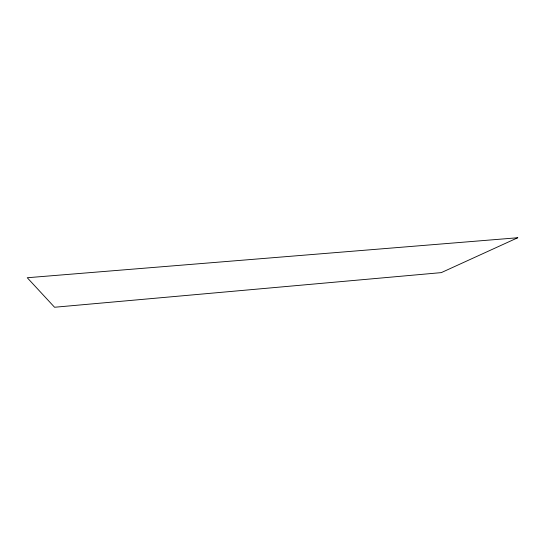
<?xml version="1.0" encoding="UTF-8"?>
<svg xmlns="http://www.w3.org/2000/svg" width="545" height="545" viewBox="0 0 545 545"><rect width="100%" height="100%" fill="white"/><g stroke="black" fill="none" stroke-linecap="round" stroke-linejoin="round"><path stroke-width="0.82" d="M517.75 237.749L441.286 272.623L54.568 307.251L27.25 277.739L517.75 237.749"/></g></svg>
